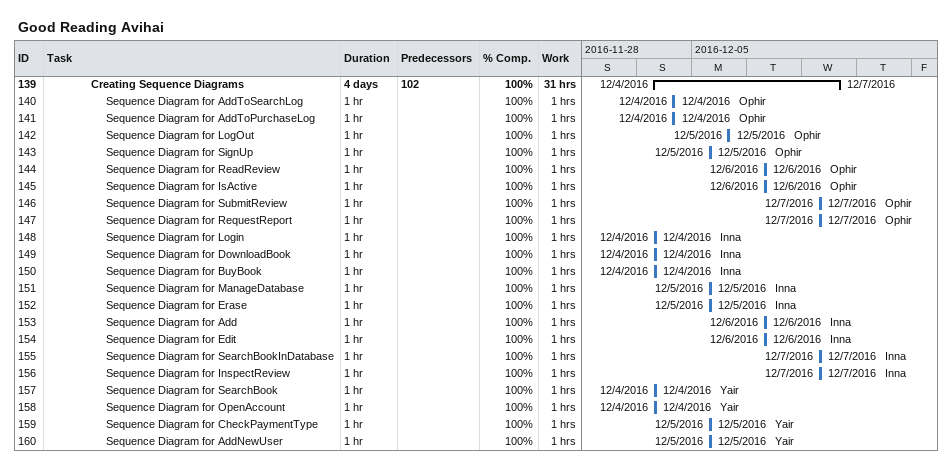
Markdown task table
Good Reading Avihai

| ID | Level | Task | Duration | Start | Finish | Predecessors | Resources | % complete | Work (h) |
|---|---|---|---|---|---|---|---|---|---|
| 139 | 4 | **Creating Sequence Diagrams** | 4d | 2016-12-04 | 2016-12-07 | 102 |  | 100 | 31 |
| 140 | 5 | Sequence Diagram for AddToSearchLog | 1h | 2016-12-04 | 2016-12-04 |  | Ophir | 100 | 1 |
| 141 | 5 | Sequence Diagram for AddToPurchaseLog | 1h | 2016-12-04 | 2016-12-04 |  | Ophir | 100 | 1 |
| 142 | 5 | Sequence Diagram for LogOut | 1h | 2016-12-05 | 2016-12-05 |  | Ophir | 100 | 1 |
| 143 | 5 | Sequence Diagram for SignUp | 1h | 2016-12-05 | 2016-12-05 |  | Ophir | 100 | 1 |
| 144 | 5 | Sequence Diagram for ReadReview | 1h | 2016-12-06 | 2016-12-06 |  | Ophir | 100 | 1 |
| 145 | 5 | Sequence Diagram for IsActive | 1h | 2016-12-06 | 2016-12-06 |  | Ophir | 100 | 1 |
| 146 | 5 | Sequence Diagram for SubmitReview | 1h | 2016-12-07 | 2016-12-07 |  | Ophir | 100 | 1 |
| 147 | 5 | Sequence Diagram for RequestReport | 1h | 2016-12-07 | 2016-12-07 |  | Ophir | 100 | 1 |
| 148 | 5 | Sequence Diagram for Login | 1h | 2016-12-04 | 2016-12-04 |  | Inna | 100 | 1 |
| 149 | 5 | Sequence Diagram for DownloadBook | 1h | 2016-12-04 | 2016-12-04 |  | Inna | 100 | 1 |
| 150 | 5 | Sequence Diagram for BuyBook | 1h | 2016-12-04 | 2016-12-04 |  | Inna | 100 | 1 |
| 151 | 5 | Sequence Diagram for ManageDatabase | 1h | 2016-12-05 | 2016-12-05 |  | Inna | 100 | 1 |
| 152 | 5 | Sequence Diagram for Erase | 1h | 2016-12-05 | 2016-12-05 |  | Inna | 100 | 1 |
| 153 | 5 | Sequence Diagram for Add | 1h | 2016-12-06 | 2016-12-06 |  | Inna | 100 | 1 |
| 154 | 5 | Sequence Diagram for Edit | 1h | 2016-12-06 | 2016-12-06 |  | Inna | 100 | 1 |
| 155 | 5 | Sequence Diagram for SearchBookInDatabase | 1h | 2016-12-07 | 2016-12-07 |  | Inna | 100 | 1 |
| 156 | 5 | Sequence Diagram for InspectReview | 1h | 2016-12-07 | 2016-12-07 |  | Inna | 100 | 1 |
| 157 | 5 | Sequence Diagram for SearchBook | 1h | 2016-12-04 | 2016-12-04 |  | Yair | 100 | 1 |
| 158 | 5 | Sequence Diagram for OpenAccount | 1h | 2016-12-04 | 2016-12-04 |  | Yair | 100 | 1 |
| 159 | 5 | Sequence Diagram for CheckPaymentType | 1h | 2016-12-05 | 2016-12-05 |  | Yair | 100 | 1 |
| 160 | 5 | Sequence Diagram for AddNewUser | 1h | 2016-12-05 | 2016-12-05 |  | Yair | 100 | 1 |
